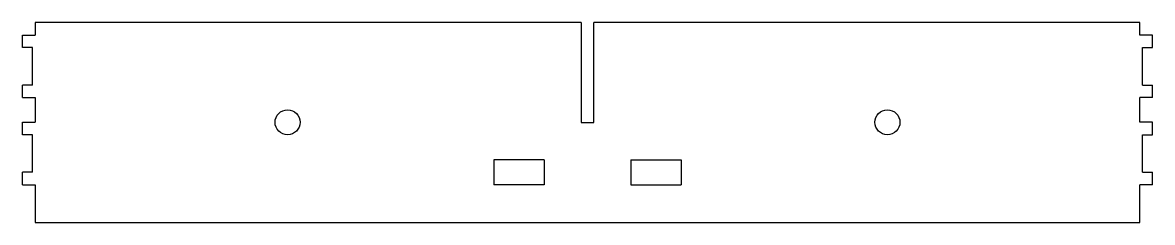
# Model space of a CAD drawing. Header units: millimetres. Extents: x -226 to 226, y 0 to 80.
import ezdxf

# ---------------------------------------------------------------- set-up
doc = ezdxf.new("R2010")
doc.units = ezdxf.units.MM

msp = doc.modelspace()

# ---------------------------------------------------------------- linework, layer by layer
at = {"color": 7, "linetype": 'Continuous', "lineweight": 25}
for p, q in [((-2.6, 80), (-221, 80)), ((-221, 80), (-221, 75)), ((-2.6, 80), (-2.6, 40)), ((221, 80), (2.6, 80)), ((2.6, 40), (2.6, 80)), ((221, 75), (221, 80)), ((-226, 75), (-221, 75)), ((-226, 70), (-226, 75)), ((226, 75), (221, 75)), ((226, 70), (226, 75)), ((-222, 70), (-226, 70)), ((-222, 55), (-222, 70)), ((222, 55), (222, 70)), ((222, 70), (226, 70)), ((-222, 55), (-226, 55)), ((-226, 50), (-226, 55)), ((222, 55), (226, 55)), ((226, 50), (226, 55)), ((-226, 50), (-221, 50)), ((-221, 50), (-221, 40.1)), ((221, 40.1), (221, 50)), ((226, 50), (221, 50)), ((-226, 40.1), (-221, 40.1)), ((-226, 35.1), (-226, 40.1)), ((-2.6, 40), (2.6, 40)), ((226, 40.1), (221, 40.1)), ((226, 35.1), (226, 40.1)), ((-222, 35.1), (-226, 35.1)), ((-222, 20.1), (-222, 35.1)), ((222, 20.1), (222, 35.1)), ((222, 35.1), (226, 35.1)), ((-17.3, 25), (-37.5, 25)), ((-37.5, 25), (-37.5, 15)), ((-17.3, 25), (-17.3, 15)), ((17.3, 25), (17.3, 15)), ((17.3, 25), (37.5, 25)), ((37.5, 25), (37.5, 15)), ((-222, 20.1), (-226, 20.1)), ((-226, 15.1), (-226, 20.1)), ((222, 20.1), (226, 20.1)), ((226, 15.1), (226, 20.1)), ((-226, 15.1), (-221, 15.1)), ((-221, 15.1), (-221, 0)), ((-17.3, 15), (-37.5, 15)), ((17.3, 15), (37.5, 15)), ((221, 0), (221, 15.1)), ((226, 15.1), (221, 15.1)), ((-221, 0), (221, 0))]:
    msp.add_line(p, q, dxfattribs=at)
for centre in [(-120, 40.1), (120, 40.1)]:
    msp.add_circle(centre, 5, dxfattribs=at)

doc.saveas('drawing.dxf')
